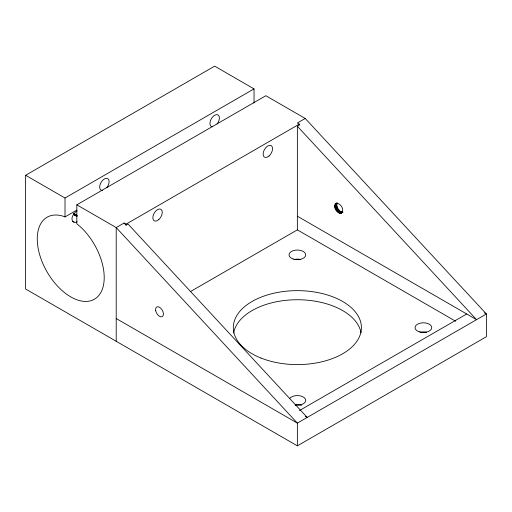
<?xml version="1.0" encoding="UTF-8"?>
<svg xmlns="http://www.w3.org/2000/svg" width="512" height="512" viewBox="0 0 512 512"><rect width="100%" height="100%" fill="white"/><g stroke="black" fill="none" stroke-linecap="round" stroke-linejoin="round"><path stroke-width="0.77" d="M254.035 103.046L254.029 88.89L214.662 66.144L25.626 175.283L25.6 288.986L297.363 445.856L486.4 336.717L486.4 313.978L305.21 118.458L265.83 95.718L76.826 204.838L76.826 223.776L80.384 226.778A47.341 27.334 60 0 1 97.549 296.845A47.341 27.334 60 0 1 42.733 263.251A47.341 27.334 60 0 1 63.059 216.173L65.011 216.915L76.781 210.118M334.778 205.984C335.789 199.469 343.565 206.464 342.656 210.528C341.638 217.043 333.869 210.048 334.778 205.984L336.749 204.845L337.274 202.874L335.302 204.013M25.626 175.283L65.011 198.022L254.029 88.89M455.648 321.235L297.363 229.856L297.363 126.246L299.334 125.114L299.334 124.122L126.054 224.166L124.083 223.027L116.205 227.578L76.826 204.838M305.21 118.458L297.363 122.989L299.334 124.122M124.083 223.027L126.054 225.158L128.019 224.019L307.213 417.434L305.242 416.301M335.59 203.68L336.902 202.925M335.078 204.416L337.043 203.277M334.912 204.883L336.883 203.744M334.81 205.408L336.781 204.269M334.81 206.592L336.781 205.459L336.749 204.845M334.912 207.238L336.883 206.099L336.781 205.459M335.078 207.898L337.043 206.758L336.883 206.099M190.227 291.706L297.363 229.856M335.302 208.557L337.274 207.424L337.043 206.758M335.59 209.222L337.562 208.083L337.274 207.424M335.93 209.862L337.901 208.723L340.173 211.328L342.656 212.192L340.685 213.331M336.32 210.477L338.285 209.344M336.749 211.059L338.714 209.92M337.21 211.584L339.174 210.451M337.696 212.058L339.667 210.925M338.202 212.467L340.173 211.328M338.714 212.8L340.685 211.667M339.232 213.062L341.197 211.923M339.738 213.235L341.702 212.102M340.224 213.325L342.189 212.192M341.114 213.248L343.085 212.109M299.437 410.554L466.707 313.978M77.056 210.88A6.688 3.475 -55.4 0 0 72.141 217.37L72.019 218.131A6.688 4 -61.7 0 0 73.075 221.696L75.2 222.4A6.605 4.39 -68.9 0 0 77.069 221.811M73.677 214.227L77.005 216.045M484.422 312.845L486.4 313.978L297.363 423.117L116.205 318.528M297.363 216.211L476.557 319.667L297.363 126.246M73.357 213.203L77.299 215.475M72.71 221.485L74.029 222.246M73.613 214.368L76.902 216.275M73.555 214.47L76.806 216.435M337.562 208.083L337.901 208.723M297.363 445.856L297.363 423.117L116.205 227.578L116.205 341.267M126.054 224.166L126.054 225.158M65.011 198.022L65.011 216.915M233.638 333.011A64.051 36.979 0 0 1 297.216 299.738A64.051 36.979 0 0 1 361.062 332.838M420.192 332.262A8.352 4.826 0 0 1 426.586 332.262M295.2 404.819A8.352 4.826 0 0 1 301.542 405.299M294.259 259.482A8.352 4.826 0 0 1 300.653 259.526M289.645 398.534A8.352 4.826 0 0 1 300.224 395.846A8.352 4.826 0 0 1 305.331 401.83A8.352 4.826 0 0 1 295.2 405.043M102.586 190.464A6.682 3.859 -60 0 1 100.518 183.482A6.682 3.859 -60 0 1 107.878 178.682A6.682 3.859 -60 0 1 106.752 187.738M212.301 126.803A6.682 3.859 -60 0 1 211.04 119.296A6.682 3.859 -60 0 1 218.285 115.117A6.682 3.859 -60 0 1 217.024 124.077M260.915 358.029A64.051 36.979 0 0 0 361.197 330.643A64.051 36.979 0 0 0 269.978 294.195A64.051 36.979 0 0 0 260.915 358.029M419.213 331.802A8.352 4.826 0 0 0 431.744 327.622A8.352 4.826 0 0 0 419.213 323.443A8.352 4.826 0 0 0 419.213 331.802M293.107 259.014A8.352 4.826 0 0 0 305.722 254.918A8.352 4.826 0 0 0 293.274 250.662A8.352 4.826 0 0 0 293.107 259.014M155.706 310.765A5.568 3.213 60 0 0 162.291 316.608A5.568 3.213 60 0 0 160.525 307.981A5.568 3.213 60 0 0 155.706 310.765M158.778 219.635A6.682 3.859 -60 0 0 160.902 209.286A6.682 3.859 -60 0 0 152.992 216.294A6.682 3.859 -60 0 0 158.778 219.635M269.05 155.974A6.682 3.859 -60 0 0 271.168 145.619A6.682 3.859 -60 0 0 263.264 152.634A6.682 3.859 -60 0 0 269.05 155.974"/></g></svg>
